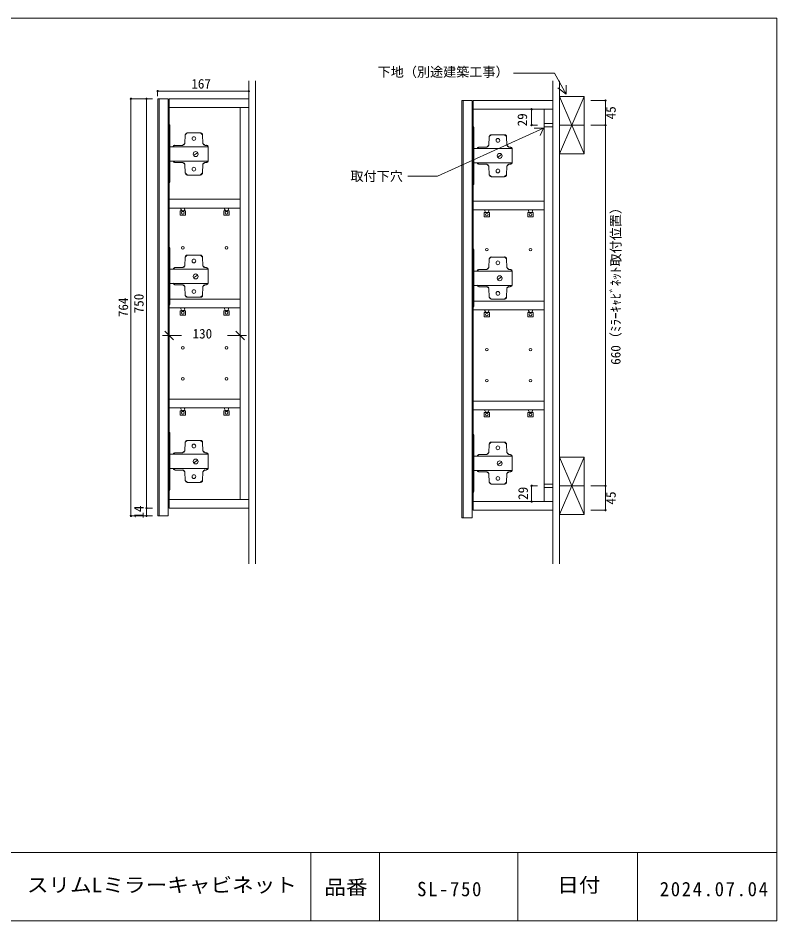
# Model space of a CAD drawing. Units: millimetres at full size, sheet at 1:6; details may follow other scales. Extents: x -1249 to 1249, y -827 to 827.
# Drawn here: x -142 to 1249, y -827 to 827 of the extents above; entities that cross this region are included whole.
import ezdxf
from ezdxf.enums import TextEntityAlignment as Align

# ---------------------------------------------------------------- set-up
doc = ezdxf.new("R2010")
doc.units = ezdxf.units.MM
doc.header["$LTSCALE"] = 6
doc.header["$PDMODE"] = 32
doc.header["$PDSIZE"] = 2.4
doc.layers.add('0-0_0', color=7, linetype='Continuous', lineweight=15)
doc.styles.add('ＭＳ ゴシック', font='')
doc.styles.get('ＭＳ ゴシック').set_extended_font_data('MS Gothic')

msp = doc.modelspace()

# ---------------------------------------------------------------- linework, layer by layer
at = {"layer": '0-0_0'}
for p, q in [((281.017, 711.361), (281.017, -172.873)), ((293.517, 711.361), (293.517, -172.873)), ((838.131, -172.873), (838.131, 711.361)), ((850.631, -172.873), (850.631, 711.361)), ((65.096, 678.817), (65.096, -85.183)), ((65.096, 678.817), (104.661, 678.817)), ((93.471, 678.817), (93.471, -71.183)), ((93.471, 678.817), (104.661, 678.817)), ((113.973, 692.912), (281.017, 692.912)), ((113.973, 692.912), (113.973, 683.199)), ((114.013, -85.183), (114.013, 678.817)), ((114.013, 678.817), (132.938, 678.817)), ((116.925, 678.817), (116.925, -85.183)), ((132.938, -85.183), (132.938, 678.817)), ((281.017, 678.817), (135.017, 678.817)), ((135.017, 662.817), (135.017, 678.817)), ((281.017, 692.912), (281.017, 683.199)), ((850.631, 683.018), (895.631, 578.018)), ((850.631, 578.018), (895.631, 683.018)), ((135.017, 662.817), (135.017, -55.183)), ((135.017, 662.817), (281.017, 662.817)), ((265.017, 662.817), (265.017, -55.183)), ((934.677, 675.518), (907.582, 675.518)), ((934.677, 675.518), (934.677, 630.518)), ((799.199, 659.505), (799.199, 630.518)), ((799.199, 659.505), (810.112, 659.505)), ((136.537, 628.777), (133.079, 632.234)), ((693.651, 625.478), (690.194, 628.935)), ((799.199, 630.518), (810.112, 630.518)), ((838.131, 633.518), (822.118, 633.518)), ((850.631, 630.518), (895.631, 630.518)), ((934.677, 630.518), (907.582, 630.518)), ((934.677, 630.518), (907.582, 630.518)), ((934.677, 630.518), (934.677, -29.907)), ((168.017, 616.221), (164.559, 612.764)), ((196.221, 612.764), (192.764, 616.221)), ((725.131, 612.922), (721.674, 609.465)), ((753.336, 609.465), (749.878, 612.922)), ((838.131, 627.518), (822.118, 627.518)), ((160.374, 593.658), (163.828, 596.958)), ((196.953, 596.958), (200.407, 593.658)), ((145.453, 593.658), (142.106, 591.065)), ((206.666, 591.065), (203.318, 593.658)), ((702.567, 590.358), (699.22, 587.766)), ((717.488, 590.358), (720.942, 593.659)), ((754.067, 593.659), (757.521, 590.358)), ((763.78, 587.766), (760.432, 590.358)), ((142.106, 564.589), (145.453, 561.996)), ((203.318, 561.996), (206.666, 564.589)), ((163.828, 558.696), (160.374, 561.996)), ((200.407, 561.996), (196.953, 558.696)), ((699.22, 561.289), (702.567, 558.696)), ((720.942, 555.396), (717.488, 558.696)), ((757.521, 558.696), (754.067, 555.396)), ((760.432, 558.696), (763.78, 561.289)), ((164.559, 542.889), (168.017, 539.432)), ((192.764, 539.432), (196.221, 542.889)), ((721.674, 539.59), (725.131, 536.133)), ((749.878, 536.133), (753.336, 539.59)), ((133.079, 523.783), (136.537, 527.24)), ((690.194, 520.484), (693.651, 523.941)), ((159.464, 473.561), (160.556, 473.561)), ((239.529, 473.561), (240.621, 473.561)), ((716.579, 470.261), (717.67, 470.261)), ((796.643, 470.261), (797.735, 470.261)), ((136.537, 404.596), (133.079, 408.053)), ((693.651, 401.296), (690.194, 404.754)), ((168.017, 392.404), (164.559, 388.947)), ((196.221, 388.947), (192.764, 392.404)), ((725.131, 389.105), (721.674, 385.647)), ((753.336, 385.647), (749.878, 389.105)), ((145.453, 369.477), (142.106, 366.884)), ((160.374, 369.477), (163.828, 372.777)), ((196.953, 372.777), (200.407, 369.477)), ((206.666, 366.884), (203.318, 369.477)), ((702.567, 366.177), (699.22, 363.584)), ((717.488, 366.177), (720.942, 369.477)), ((754.067, 369.477), (757.521, 366.177)), ((763.78, 363.584), (760.432, 366.177)), ((142.106, 340.771), (145.453, 338.179)), ((163.828, 334.878), (160.374, 338.179)), ((200.407, 338.179), (196.953, 334.878)), ((203.318, 338.179), (206.666, 340.771)), ((699.22, 337.472), (702.567, 334.879)), ((720.942, 331.579), (717.488, 334.879)), ((757.521, 334.879), (754.067, 331.579)), ((760.432, 334.879), (763.78, 337.472)), ((164.559, 318.708), (168.017, 315.251)), ((192.764, 315.251), (196.221, 318.708)), ((721.674, 315.409), (725.131, 311.952)), ((749.878, 311.952), (753.336, 315.409)), ((133.079, 299.602), (136.537, 303.059)), ((690.194, 296.303), (693.651, 299.76)), ((159.464, 290.504), (160.556, 290.504)), ((239.529, 290.504), (240.621, 290.504)), ((716.579, 287.204), (717.67, 287.204)), ((796.643, 287.204), (797.735, 287.204)), ((143.088, 237.37), (127.075, 253.383)), ((135.081, 245.376), (135.081, 257.386)), ((256.998, 253.383), (273.011, 237.37)), ((265.004, 245.376), (265.004, 257.386)), ((692.195, 242.077), (692.195, 254.087)), ((822.118, 242.077), (822.118, 254.087)), ((123.071, 245.376), (157.645, 245.376)), ((277.014, 245.376), (242.077, 245.376)), ((159.464, 107.447), (160.556, 107.447)), ((239.529, 107.447), (240.621, 107.447)), ((716.579, 104.147), (717.67, 104.147)), ((796.643, 104.147), (797.735, 104.147)), ((136.537, 65.413), (133.079, 68.87)), ((168.017, 53.221), (164.559, 49.764)), ((196.221, 49.764), (192.764, 53.221)), ((693.651, 62.113), (690.194, 65.571)), ((725.131, 49.922), (721.674, 46.464)), ((753.336, 46.464), (749.878, 49.922)), ((160.374, 30.657), (163.828, 33.958)), ((196.953, 33.958), (200.407, 30.657)), ((145.453, 30.293), (142.106, 27.701)), ((206.666, 27.701), (203.318, 30.293)), ((702.567, 26.994), (699.22, 24.401)), ((717.488, 27.358), (720.942, 30.658)), ((754.067, 30.658), (757.521, 27.358)), ((763.78, 24.401), (760.432, 26.994)), ((850.631, 22.593), (895.631, -82.407)), ((850.631, -82.407), (895.631, 22.593)), ((142.106, 1.588), (145.453, -1.005)), ((203.318, -1.005), (206.666, 1.588)), ((163.828, -4.305), (160.374, -1.005)), ((200.407, -1.005), (196.953, -4.305)), ((699.22, -1.711), (702.567, -4.304)), ((720.942, -7.604), (717.488, -4.304)), ((757.521, -4.304), (754.067, -7.604)), ((760.432, -4.304), (763.78, -1.711)), ((164.559, -20.111), (168.017, -23.568)), ((192.764, -23.568), (196.221, -20.111)), ((721.674, -23.41), (725.131, -26.868)), ((749.878, -26.868), (753.336, -23.41)), ((799.199, -58.894), (799.199, -29.907)), ((799.199, -29.907), (810.112, -29.907)), ((838.131, -26.907), (822.118, -26.907)), ((838.131, -32.907), (822.118, -32.907)), ((850.631, -29.907), (895.631, -29.907)), ((934.677, -29.907), (907.582, -29.907)), ((934.677, -29.907), (907.582, -29.907)), ((934.677, -74.907), (934.677, -29.907)), ((133.079, -39.581), (136.537, -36.124)), ((690.194, -42.881), (693.651, -39.423)), ((135.017, -55.183), (135.017, -71.183)), ((281.017, -55.183), (135.017, -55.183)), ((281.017, -55.183), (281.017, -71.183)), ((799.199, -58.894), (810.112, -58.894)), ((93.471, -71.183), (104.661, -71.183)), ((93.471, -71.183), (93.471, -85.183)), ((281.017, -71.183), (135.017, -71.183)), ((850.631, -82.407), (895.631, -82.407)), ((934.677, -74.907), (907.582, -74.907)), ((65.096, -85.183), (104.661, -85.183)), ((93.471, -85.183), (104.661, -85.183)), ((132.938, -85.183), (114.013, -85.183))]:
    msp.add_line(p, q, dxfattribs=at)
at = {"layer": '0-0_0', "lineweight": 18}
for p, q in [((-1249.379, -701.329), (1248.863, -701.329)), ((394.89, -701.329), (394.89, -826.86)), ((774.029, -701.329), (774.029, -826.86)), ((993.435, -701.329), (993.435, -826.86))]:
    msp.add_line(p, q, dxfattribs=at)
msp.add_lwpolyline([(-1249.379, -826.86), (1248.863, -826.86), (1248.863, 826.506), (-1249.379, 826.506)], close=True, dxfattribs=at)
at = {"layer": '0-0_0'}
for points in [[(862.61, 687.322), (841.433, 725.708), (765.932, 725.708)], [(862.61, 703.693), (862.61, 687.322), (847.549, 698.454)], [(281.017, 678.817), (281.017, 662.817), (281.017, -55.183)], [(132.938, 523.419), (132.938, 631.87), (132.938, 523.419)], [(136.537, 628.595), (136.537, 527.058), (136.537, 628.595)], [(690.052, 520.12), (690.052, 628.571), (690.052, 520.12)], [(164.559, 612.582), (163.832, 596.933), (164.559, 612.582)], [(192.582, 616.221), (167.835, 616.221), (192.582, 616.221)], [(196.585, 596.933), (195.857, 612.582), (196.585, 596.933)], [(821.193, 624.6), (626.722, 536.898), (572.717, 536.898)], [(693.651, 625.296), (693.651, 523.759), (693.651, 625.296)], [(749.696, 612.922), (724.949, 612.922), (749.696, 612.922)], [(814.645, 611.503), (821.193, 624.6), (803.731, 624.6)], [(721.674, 609.283), (720.946, 593.634), (721.674, 609.283)], [(753.7, 593.634), (752.972, 609.283), (753.7, 593.634)], [(160.192, 593.294), (145.271, 593.294), (160.192, 593.294)], [(179.845, 574.733), (186.759, 579.828), (179.845, 574.733)], [(203.136, 593.294), (200.225, 593.294), (203.136, 593.294)], [(717.307, 589.994), (702.385, 589.994), (717.307, 589.994)], [(760.25, 589.994), (757.339, 589.994), (760.25, 589.994)], [(736.959, 571.434), (743.873, 576.529), (736.959, 571.434)], [(160.192, 561.996), (145.271, 561.996), (160.192, 561.996)], [(164.559, 542.707), (163.832, 558.72), (164.559, 542.707)], [(196.585, 558.72), (195.857, 542.707), (196.585, 558.72)], [(203.136, 561.996), (200.225, 561.996), (203.136, 561.996)], [(717.307, 558.696), (702.385, 558.696), (717.307, 558.696)], [(721.674, 539.408), (720.946, 555.421), (721.674, 539.408)], [(753.7, 555.421), (752.972, 539.408), (753.7, 555.421)], [(760.25, 558.696), (757.339, 558.696), (760.25, 558.696)], [(192.582, 539.068), (167.835, 539.068), (192.582, 539.068)], [(749.696, 535.769), (724.949, 535.769), (749.696, 535.769)], [(163.468, 476.472), (163.468, 478.656), (156.189, 478.656), (156.189, 476.472)], [(243.532, 476.472), (243.532, 478.656), (236.254, 478.656), (236.254, 476.472)], [(720.582, 473.173), (720.582, 475.356), (713.303, 475.356), (713.303, 473.173)], [(800.647, 473.173), (800.647, 475.356), (793.368, 475.356), (793.368, 473.173)], [(132.938, 299.238), (132.938, 407.689), (132.938, 299.238)], [(136.537, 404.414), (136.537, 302.877), (136.537, 404.414)], [(690.052, 295.939), (690.052, 404.39), (690.052, 295.939)], [(693.651, 401.115), (693.651, 299.578), (693.651, 401.115)], [(164.559, 388.765), (163.832, 372.752), (164.559, 388.765)], [(192.582, 392.04), (167.835, 392.04), (192.582, 392.04)], [(196.585, 372.752), (195.857, 388.765), (196.585, 372.752)], [(721.674, 385.466), (720.946, 369.453), (721.674, 385.466)], [(749.696, 388.741), (724.949, 388.741), (749.696, 388.741)], [(753.7, 369.453), (752.972, 385.466), (753.7, 369.453)], [(160.192, 369.477), (145.271, 369.477), (160.192, 369.477)], [(203.136, 369.477), (200.225, 369.477), (203.136, 369.477)], [(717.307, 366.177), (702.385, 366.177), (717.307, 366.177)], [(760.25, 366.177), (757.339, 366.177), (760.25, 366.177)], [(179.845, 350.552), (186.759, 355.647), (179.845, 350.552)], [(736.959, 347.253), (743.873, 352.348), (736.959, 347.253)], [(160.192, 337.815), (145.271, 337.815), (160.192, 337.815)], [(164.559, 318.526), (163.832, 334.539), (164.559, 318.526)], [(196.585, 334.539), (195.857, 318.526), (196.585, 334.539)], [(203.136, 337.815), (200.225, 337.815), (203.136, 337.815)], [(717.307, 334.515), (702.385, 334.515), (717.307, 334.515)], [(721.674, 315.227), (720.946, 331.24), (721.674, 315.227)], [(753.7, 331.24), (752.972, 315.227), (753.7, 331.24)], [(760.25, 334.515), (757.339, 334.515), (760.25, 334.515)], [(192.582, 315.251), (167.835, 315.251), (192.582, 315.251)], [(749.696, 311.952), (724.949, 311.952), (749.696, 311.952)], [(163.468, 293.779), (163.468, 295.599), (156.189, 295.599), (156.189, 293.779)], [(243.532, 293.779), (243.532, 295.599), (236.254, 295.599), (236.254, 293.779)], [(720.582, 290.48), (720.582, 292.299), (713.303, 292.299), (713.303, 290.48)], [(800.647, 290.48), (800.647, 292.299), (793.368, 292.299), (793.368, 290.48)], [(163.468, 110.722), (163.468, 112.542), (156.189, 112.542), (156.189, 110.722)], [(243.532, 110.722), (243.532, 112.542), (236.254, 112.542), (236.254, 110.722)], [(720.582, 107.423), (720.582, 109.242), (713.303, 109.242), (713.303, 107.423)], [(800.647, 107.423), (800.647, 109.242), (793.368, 109.242), (793.368, 107.423)], [(132.938, -39.581), (132.938, 68.87), (132.938, -39.581)], [(136.537, 65.231), (136.537, -36.306), (136.537, 65.231)], [(192.582, 53.221), (167.835, 53.221), (192.582, 53.221)], [(690.052, -42.881), (690.052, 65.571), (690.052, -42.881)], [(693.651, 61.931), (693.651, -39.605), (693.651, 61.931)], [(749.696, 49.922), (724.949, 49.922), (749.696, 49.922)], [(164.559, 49.582), (163.832, 33.569), (164.559, 49.582)], [(196.585, 33.569), (195.857, 49.582), (196.585, 33.569)], [(721.674, 46.282), (720.946, 30.269), (721.674, 46.282)], [(753.7, 30.269), (752.972, 46.282), (753.7, 30.269)], [(160.192, 30.293), (145.271, 30.293), (160.192, 30.293)], [(179.845, 11.369), (186.759, 16.828), (179.845, 11.369)], [(203.136, 30.293), (200.225, 30.293), (203.136, 30.293)], [(717.307, 26.994), (702.385, 26.994), (717.307, 26.994)], [(760.25, 26.994), (757.339, 26.994), (760.25, 26.994)], [(895.631, -82.407), (895.631, 22.593), (850.631, 22.593), (850.631, -82.407)], [(736.959, 8.07), (743.873, 13.529), (736.959, 8.07)], [(160.192, -1.369), (145.271, -1.369), (160.192, -1.369)], [(164.559, -20.293), (163.832, -4.644), (164.559, -20.293)], [(196.585, -4.644), (195.857, -20.293), (196.585, -4.644)], [(203.136, -1.369), (200.225, -1.369), (203.136, -1.369)], [(717.307, -4.668), (702.385, -4.668), (717.307, -4.668)], [(721.674, -23.592), (720.946, -7.943), (721.674, -23.592)], [(753.7, -7.943), (752.972, -23.592), (753.7, -7.943)], [(760.25, -4.668), (757.339, -4.668), (760.25, -4.668)], [(192.582, -23.932), (167.835, -23.932), (192.582, -23.932)], [(749.696, -27.232), (724.949, -27.232), (749.696, -27.232)]]:
    msp.add_lwpolyline(points, dxfattribs=at)
for points in [[(850.631, 578.018), (895.631, 578.018), (895.631, 683.018), (850.631, 683.018)], [(674.039, 675.518), (674.039, -88.736), (671.127, -88.736), (671.127, 675.518), (690.052, 675.518), (690.052, -88.736), (674.039, -88.736)], [(838.131, 659.505), (838.131, 675.518), (692.195, 675.518), (692.195, 659.505)], [(838.131, -74.907), (838.131, 675.518), (692.195, 675.518), (692.195, -74.907)], [(838.131, 659.505), (822.118, 659.505), (822.118, -58.894), (838.131, -58.894)], [(136.537, 590.746), (206.411, 590.746), (206.411, 564.543), (136.537, 564.543), (206.411, 564.543), (206.411, 590.746)], [(693.651, 587.447), (763.526, 587.447), (763.526, 561.244), (693.651, 561.244), (763.526, 561.244), (763.526, 587.447)], [(265.004, 478.656), (265.004, 494.669), (135.081, 494.669), (135.081, 478.656)], [(822.118, 475.356), (822.118, 491.369), (692.195, 491.369), (692.195, 475.356)], [(164.923, 473.561), (164.923, 465.554), (155.097, 465.554), (155.097, 473.561)], [(244.988, 473.561), (244.988, 465.554), (235.162, 465.554), (235.162, 473.561)], [(722.038, 470.261), (722.038, 462.255), (712.211, 462.255), (712.211, 470.261)], [(802.102, 470.261), (802.102, 462.255), (792.276, 462.255), (792.276, 470.261)], [(136.537, 366.565), (206.411, 366.565), (206.411, 340.362), (136.537, 340.362), (206.411, 340.362), (206.411, 366.565)], [(693.651, 363.266), (763.526, 363.266), (763.526, 337.063), (693.651, 337.063), (763.526, 337.063), (763.526, 363.266)], [(265.004, 295.599), (265.004, 311.612), (135.081, 311.612), (135.081, 295.599)], [(822.118, 292.299), (822.118, 308.312), (692.195, 308.312), (692.195, 292.299)], [(164.923, 290.504), (164.923, 282.497), (155.097, 282.497), (155.097, 290.504)], [(244.988, 290.504), (244.988, 282.497), (235.162, 282.497), (235.162, 290.504)], [(722.038, 287.204), (722.038, 279.198), (712.211, 279.198), (712.211, 287.204)], [(802.102, 287.204), (802.102, 279.198), (792.276, 279.198), (792.276, 287.204)], [(265.004, 112.542), (265.004, 128.555), (135.081, 128.555), (135.081, 112.542)], [(822.118, 109.242), (822.118, 125.255), (692.195, 125.255), (692.195, 109.242)], [(164.923, 107.447), (164.923, 99.44), (155.097, 99.44), (155.097, 107.447)], [(244.988, 107.447), (244.988, 99.44), (235.162, 99.44), (235.162, 107.447)], [(722.038, 104.147), (722.038, 96.141), (712.211, 96.141), (712.211, 104.147)], [(802.102, 104.147), (802.102, 96.141), (792.276, 96.141), (792.276, 104.147)], [(136.537, 27.746), (206.411, 27.746), (206.411, 1.543), (136.537, 1.543), (206.411, 1.543), (206.411, 27.746)], [(693.651, 24.447), (763.526, 24.447), (763.526, -1.756), (693.651, -1.756), (763.526, -1.756), (763.526, 24.447)], [(838.131, -74.907), (838.131, -58.894), (692.195, -58.894), (692.195, -74.907)]]:
    msp.add_lwpolyline(points, close=True, dxfattribs=at)
at = {"layer": '0-0_0', "lineweight": 18}
msp.add_lwpolyline([(520.421, -826.86), (520.421, -701.329), (520.421, -826.86)], dxfattribs=at)
at = {"layer": '0-0_0'}
for centre, radius in [((180.39, 605.849), 3.457), ((180.39, 605.849), 3.457), ((737.505, 602.55), 3.457), ((737.505, 602.55), 3.457), ((183.666, 577.463), 4.549), ((183.666, 577.463), 4.549), ((740.78, 574.163), 4.549), ((740.78, 574.163), 4.549), ((180.39, 549.804), 3.457), ((180.39, 549.804), 3.457), ((737.505, 546.505), 3.457), ((737.505, 546.505), 3.457), ((160.01, 469.739), 2.365), ((160.01, 469.739), 2.365), ((240.075, 469.739), 2.365), ((240.075, 469.739), 2.365), ((717.125, 466.44), 2.365), ((717.125, 466.44), 2.365), ((797.189, 466.44), 2.365), ((797.189, 466.44), 2.365), ((160.01, 405.688), 2.365), ((240.075, 405.688), 2.365), ((717.125, 402.388), 2.365), ((797.189, 402.388), 2.365), ((180.39, 381.668), 3.457), ((180.39, 381.668), 3.457), ((737.505, 378.369), 3.457), ((737.505, 378.369), 3.457), ((183.666, 353.282), 4.549), ((183.666, 353.282), 4.549), ((740.78, 349.982), 4.549), ((740.78, 349.982), 4.549), ((180.39, 325.623), 3.457), ((180.39, 325.623), 3.457), ((737.505, 322.324), 3.457), ((737.505, 322.324), 3.457), ((160.01, 286.682), 2.365), ((160.01, 286.682), 2.365), ((240.075, 286.682), 2.365), ((240.075, 286.682), 2.365), ((717.125, 283.383), 2.365), ((717.125, 283.383), 2.365), ((797.189, 283.383), 2.365), ((797.189, 283.383), 2.365), ((160.01, 222.631), 2.365), ((240.075, 222.631), 2.365), ((717.125, 219.331), 2.365), ((797.189, 219.331), 2.365), ((160.01, 165.858), 2.365), ((240.075, 165.858), 2.365), ((717.125, 162.558), 2.365), ((797.189, 162.558), 2.365), ((160.01, 103.625), 2.365), ((160.01, 103.625), 2.365), ((240.075, 103.625), 2.365), ((240.075, 103.625), 2.365), ((717.125, 100.326), 2.365), ((717.125, 100.326), 2.365), ((797.189, 100.326), 2.365), ((797.189, 100.326), 2.365), ((180.39, 42.849), 3.457), ((180.39, 42.849), 3.457), ((737.505, 39.55), 3.457), ((737.505, 39.55), 3.457), ((183.666, 14.462), 4.549), ((183.666, 14.462), 4.549), ((740.78, 11.163), 4.549), ((740.78, 11.163), 4.549), ((180.39, -13.196), 3.457), ((180.39, -13.196), 3.457), ((737.505, -16.496), 3.457), ((737.505, -16.496), 3.457)]:
    msp.add_circle(centre, radius, dxfattribs=at)
for centre, radius, start, end in [((133.079, 628.777), 3.457, 359.99996, 90.00004), ((690.194, 625.478), 3.457, 359.99996, 90.00004), ((168.017, 612.764), 3.457, 89.99996, 180.00004), ((192.764, 612.764), 3.457, 359.99996, 90.00004), ((725.131, 609.465), 3.457, 89.99996, 180.00004), ((749.878, 609.465), 3.457, 359.99996, 90.00004), ((160.374, 597.115), 3.457, 269.99997, 357.39629), ((200.407, 597.115), 3.457, 182.60371, 270.00003), ((145.453, 590.2), 3.457, 90, 165.52001), ((203.318, 590.2), 3.457, 14.47999, 90), ((702.567, 586.901), 3.457, 90, 165.52001), ((717.488, 593.816), 3.457, 269.99997, 357.39629), ((757.521, 593.816), 3.457, 182.60371, 270.00003), ((760.432, 586.901), 3.457, 14.47999, 90), ((145.453, 565.453), 3.457, 194.47999, 270), ((203.318, 565.453), 3.457, 270, 345.52001), ((160.374, 558.538), 3.457, 2.60371, 90.00003), ((200.407, 558.538), 3.457, 89.99997, 177.39629), ((702.567, 562.154), 3.457, 194.47999, 270), ((717.488, 555.239), 3.457, 2.60371, 90.00003), ((757.521, 555.239), 3.457, 89.99997, 177.39629), ((760.432, 562.154), 3.457, 270, 345.52001), ((168.017, 542.889), 3.457, 179.99996, 270.00004), ((192.764, 542.889), 3.457, 269.99996, 0.00004), ((725.131, 539.59), 3.457, 179.99996, 270.00004), ((749.878, 539.59), 3.457, 269.99996, 0.00004), ((133.079, 527.24), 3.457, 269.99996, 0.00004), ((690.194, 523.941), 3.457, 269.99996, 0.00004), ((159.646, 476.654), 3.093, 180, 270), ((160.738, 476.654), 3.093, 270, 360), ((239.711, 476.654), 3.093, 180, 270), ((240.803, 476.654), 3.093, 270, 360), ((716.761, 473.355), 3.093, 180, 270), ((717.852, 473.355), 3.093, 270, 360), ((796.825, 473.355), 3.093, 180, 270), ((797.917, 473.355), 3.093, 270, 360), ((133.079, 404.596), 3.457, 359.99996, 90.00004), ((690.194, 401.296), 3.457, 359.99996, 90.00004), ((168.017, 388.947), 3.457, 89.99996, 180.00004), ((192.764, 388.947), 3.457, 359.99996, 90.00004), ((725.131, 385.647), 3.457, 89.99996, 180.00004), ((749.878, 385.647), 3.457, 359.99996, 90.00004), ((145.453, 366.019), 3.457, 90, 165.52001), ((160.374, 372.934), 3.457, 269.99997, 357.39629), ((200.407, 372.934), 3.457, 182.60371, 270.00003), ((203.318, 366.019), 3.457, 14.47999, 90), ((702.567, 362.72), 3.457, 90, 165.52001), ((717.488, 369.635), 3.457, 269.99997, 357.39629), ((757.521, 369.635), 3.457, 182.60371, 270.00003), ((760.432, 362.72), 3.457, 14.47999, 90), ((145.453, 341.636), 3.457, 194.47999, 270), ((160.374, 334.721), 3.457, 2.60371, 90.00003), ((200.407, 334.721), 3.457, 89.99997, 177.39629), ((203.318, 341.636), 3.457, 270, 345.52001), ((702.567, 338.337), 3.457, 194.47999, 270), ((717.488, 331.422), 3.457, 2.60371, 90.00003), ((757.521, 331.422), 3.457, 89.99997, 177.39629), ((760.432, 338.337), 3.457, 270, 345.52001), ((168.017, 318.708), 3.457, 179.99996, 270.00004), ((192.764, 318.708), 3.457, 269.99996, 0.00004), ((725.131, 315.409), 3.457, 179.99996, 270.00004), ((749.878, 315.409), 3.457, 269.99996, 0.00004), ((133.079, 303.059), 3.457, 269.99996, 0.00004), ((690.194, 299.76), 3.457, 269.99996, 0.00004), ((159.646, 293.961), 3.093, 180, 270), ((160.738, 293.961), 3.093, 270, 360), ((239.711, 293.961), 3.093, 180, 270), ((240.803, 293.961), 3.093, 270, 360), ((716.761, 290.662), 3.093, 180, 270), ((717.852, 290.662), 3.093, 270, 360), ((796.825, 290.662), 3.093, 180, 270), ((797.917, 290.662), 3.093, 270, 360), ((159.646, 110.904), 3.093, 180, 270), ((160.738, 110.904), 3.093, 270, 360), ((239.711, 110.904), 3.093, 180, 270), ((240.803, 110.904), 3.093, 270, 360), ((716.761, 107.605), 3.093, 180, 270), ((717.852, 107.605), 3.093, 270, 360), ((796.825, 107.605), 3.093, 180, 270), ((797.917, 107.605), 3.093, 270, 360), ((133.079, 65.413), 3.457, 359.99996, 90.00004), ((168.017, 49.764), 3.457, 89.99996, 180.00004), ((192.764, 49.764), 3.457, 359.99996, 90.00004), ((690.194, 62.113), 3.457, 359.99996, 90.00004), ((725.131, 46.464), 3.457, 89.99996, 180.00004), ((749.878, 46.464), 3.457, 359.99996, 90.00004), ((160.374, 34.115), 3.457, 269.99997, 357.39629), ((200.407, 34.115), 3.457, 182.60371, 270.00003), ((145.453, 26.836), 3.457, 90, 165.52001), ((203.318, 26.836), 3.457, 14.47999, 90), ((702.567, 23.537), 3.457, 90, 165.52001), ((717.488, 30.815), 3.457, 269.99997, 357.39629), ((757.521, 30.815), 3.457, 182.60371, 270.00003), ((760.432, 23.537), 3.457, 14.47999, 90), ((145.453, 2.453), 3.457, 194.47999, 270), ((203.318, 2.453), 3.457, 270, 345.52001), ((160.374, -4.462), 3.457, 2.60371, 90.00003), ((200.407, -4.462), 3.457, 89.99997, 177.39629), ((702.567, -0.847), 3.457, 194.47999, 270), ((717.488, -7.761), 3.457, 2.60371, 90.00003), ((757.521, -7.761), 3.457, 89.99997, 177.39629), ((760.432, -0.847), 3.457, 270, 345.52001), ((168.017, -20.111), 3.457, 179.99996, 270.00004), ((192.764, -20.111), 3.457, 269.99996, 0.00004), ((725.131, -23.41), 3.457, 179.99996, 270.00004), ((749.878, -23.41), 3.457, 269.99996, 0.00004), ((133.079, -36.124), 3.457, 269.99996, 0.00004), ((690.194, -39.423), 3.457, 269.99996, 0.00004)]:
    msp.add_arc(centre, radius, start, end, dxfattribs=at)
for p in [(65.096, 678.817), (93.471, 678.817), (113.973, 692.912), (281.017, 692.912), (934.677, 675.518), (799.199, 659.505), (799.199, 630.518), (934.677, 630.518), (799.199, -29.907), (934.677, -29.907), (799.199, -58.894), (93.471, -71.183), (934.677, -74.907), (65.096, -85.183), (93.471, -85.183)]:
    msp.add_point(p, dxfattribs=at)

# ---------------------------------------------------------------- texts
at = {"layer": '0-0_0', "style": 'ＭＳ ゴシック'}
for s, p in [('下地（別途建築工事）', (517.12, 713.7)), ('167', (175.679, 692.082)), ('取付下穴', (467.276, 522.79)), ('130', (177.987, 234.456))]:
    msp.add_text(s, height=17.6, dxfattribs=at).set_placement(p, align=Align.BOTTOM_LEFT)
for s, p in [('45', (958.677, 641.018)), ('29', (796.268, 628.151)), ('660（ﾐﾗｰｷｬﾋﾞﾈｯﾄ取付位置）', (967.455, 191.527)), ('750', (93.471, 285.817)), ('764', (65.096, 278.817)), ('29', (797.656, -55.803)), ('45', (958.677, -64.407)), ('14', (93.471, -90.183))]:
    msp.add_text(s, height=17.6, rotation=90, dxfattribs=at).set_placement(p, align=Align.BOTTOM_LEFT)
at = {"layer": '0-0_0', "color": 3, "style": 'ＭＳ ゴシック', "width": 1.1}
for s, p in [('スリムLミラーキャビネット', (-125.771, -782.095)), ('品番', (419.358, -786.345)), ('日付', (846.232, -782.095))]:
    msp.add_text(s, height=26.39, dxfattribs=at).set_placement(p, align=Align.BOTTOM_LEFT)
at = {"layer": '0-0_0', "color": 3, "char_height": 26.39, "attachment_point": 7, "style": 'ＭＳ ゴシック'}
for s, insert in [('\\T1.18;\\W0.95;SL-750', (589.475, -782.095)), ('\\T1.18;\\W0.95;2024.07.04', (1034.149, -782.095))]:
    msp.add_mtext(s, dxfattribs=dict(at, insert=insert))

doc.saveas('drawing.dxf')
